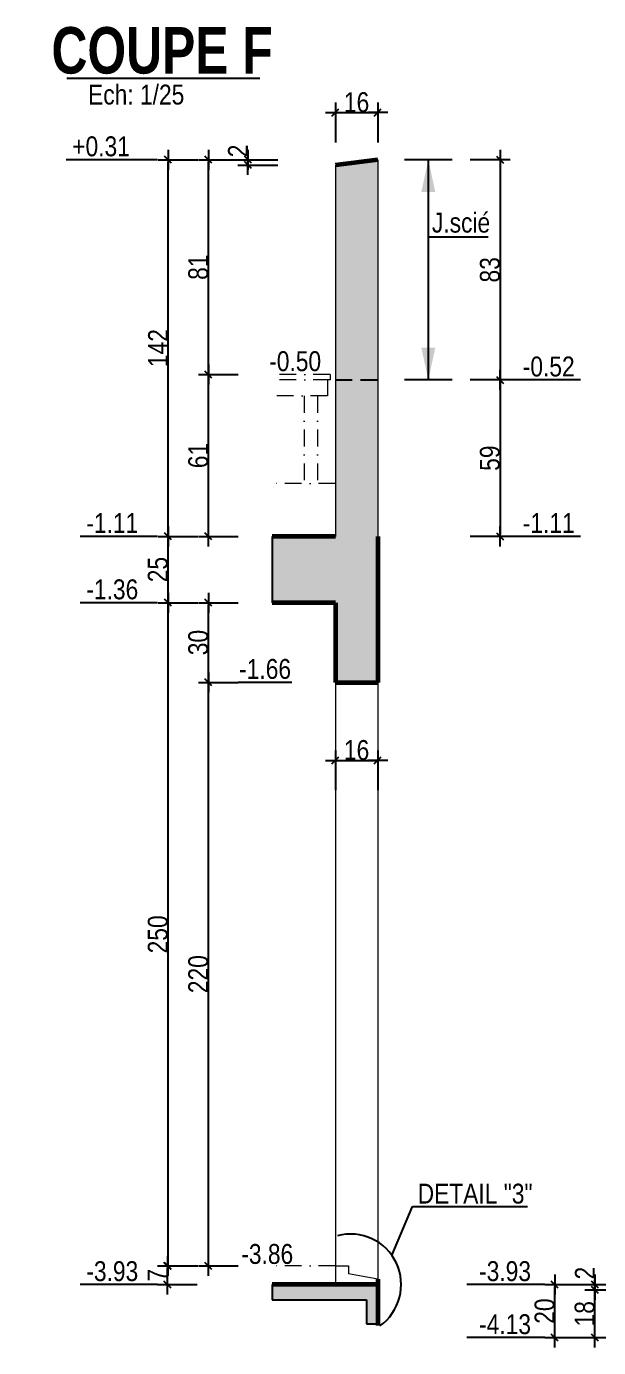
# Model space of a CAD drawing. Header units: millimetres. Extents: x 30537 to 37023, y -37354 to 0.
# Drawn here: x 35315 to 35746, y -35364 to -34368 of the extents above; entities that cross this region are included whole.
import ezdxf
from ezdxf.enums import TextEntityAlignment as Align

# ---------------------------------------------------------------- set-up
doc = ezdxf.new("R2010")
doc.units = ezdxf.units.MM
doc.linetypes.add('CACHEX2', pattern=[19.05, 12.7, -6.35])
doc.linetypes.add('TIRETPTX2', pattern=[50.8, 25.4, -12.7, 0, -12.7])
for name, color, linetype in [('01_cote_gen', 4, 'Continuous'), ('01_linteaux', 2, 'Continuous'), ('01_murs_sup', 2, 'CACHEX2'), ('01_poch_BN', 9, 'Continuous'), ('01_texte', 230, 'Continuous'), ('AA_COTES', 2, 'Continuous')]:
    doc.layers.add(name, color=color, linetype=linetype)
doc.layers.add('01_murs_coup', color=5, linetype='Continuous', lineweight=60)
doc.layers.add('01_tram_axes', color=2, linetype='TIRETPTX2', lineweight=9)
doc.styles.add('ARIAL NA', font='ARIALN.TTF')
doc.styles.add('impact', font='impact.ttf')
doc.styles.add('STYLE2', font='ARIALN.TTF')
doc.dimstyles.new('JB25', dxfattribs={"dimscale": 0.1, "dimtxt": 150, "dimasz": 15, "dimexe": 0.1, "dimexo": 0.1, "dimgap": 0.09, "dimtad": 1, "dimdec": 1, "dimlfac": 0.5, "dimdsep": 46, "dimtxsty": 'STYLE2', "dimblk1": 'BOND_G', "dimblk2": 'BOND_D', "dimsah": 1, "dimcen": 1.5, "dimdle": 0.01, "dimse1": 1, "dimse2": 1, "dimclrd": 4, "dimclre": 2, "dimclrt": 6, "dimazin": 2, "dimtfac": 2.333333, "dimtdec": 1, "dimtix": 1, "dimtmove": 2, "dimatfit": 3, "dimldrblk": 'BOND_G', "dimfxl": 1, "dimtolj": 1, "dimtzin": 0, "dimarcsym": 0})

# ---------------------------------------------------------------- blocks, each defined once
blk = doc.blocks.new('BOND_G')
at = {"layer": 'AA_COTES', "color": 0}
for p, q in [((0, -5), (0, 15)), ((5, 0), (-5, 0)), ((1.77, 1.77), (-1.77, -1.77))]:
    blk.add_line(p, q, dxfattribs=at)
blk = doc.blocks.new('BOND_D')
at = {"layer": 'AA_COTES', "color": 0}
for p, q in [((5, 0), (-5, 0)), ((-1.77, -1.77), (1.77, 1.77)), ((0, 5), (0, -15))]:
    blk.add_line(p, q, dxfattribs=at)
blk = doc.blocks.new('*D4009')
at = {"layer": '01_cote_gen', "color": 4, "lineweight": -2, "ltscale": 0.1, "transparency": 16777216}
blk.add_line((35420.99, -35314.67), (35420.99, -35303.67), dxfattribs=at)
at = {"layer": 'Defpoints', "color": 0, "ltscale": 0.1, "transparency": 16777216}
for p in [(35420.99, -35302.17), (35473.66, -35302.17), (35473.66, -35316.17)]:
    blk.add_point(p, dxfattribs=at)
at = {"layer": '01_cote_gen', "color": 4, "lineweight": -2, "ltscale": 0.1, "transparency": 16777216, "xscale": 1.5, "yscale": 1.5, "zscale": 1.5}
for name, p, rotation in [('BOND_D', (35420.99, -35302.17), 90), ('BOND_G', (35420.99, -35316.17), 270)]:
    blk.add_blockref(name, p, dxfattribs=dict(at, rotation=rotation))
at = {"layer": '01_cote_gen', "color": 6, "ltscale": 0.1, "transparency": 16777216, "insert": (35413.48, -35309.17), "char_height": 15, "attachment_point": 5, "rotation": 90, "style": 'STYLE2'}
blk.add_mtext('\\A1;7', dxfattribs=at)
blk = doc.blocks.new('*D4010')
at = {"layer": '01_cote_gen', "color": 4, "lineweight": -2, "ltscale": 0.1, "transparency": 16777216}
blk.add_line((35451.91, -34860.67), (35451.91, -34803.67), dxfattribs=at)
at = {"layer": 'Defpoints', "color": 0, "ltscale": 0.1, "transparency": 16777216}
for p in [(35451.91, -34802.17), (35521.43, -34802.17), (35521.43, -34862.17)]:
    blk.add_point(p, dxfattribs=at)
at = {"layer": '01_cote_gen', "color": 4, "lineweight": -2, "ltscale": 0.1, "transparency": 16777216, "xscale": 1.5, "yscale": 1.5, "zscale": 1.5}
for name, p, rotation in [('BOND_D', (35451.91, -34802.17), 90), ('BOND_G', (35451.91, -34862.17), 270)]:
    blk.add_blockref(name, p, dxfattribs=dict(at, rotation=rotation))
at = {"layer": '01_cote_gen', "color": 6, "ltscale": 0.1, "transparency": 16777216, "insert": (35444.25, -34832.17), "char_height": 15, "attachment_point": 5, "rotation": 90, "style": 'STYLE2'}
blk.add_mtext('\\A1;30', dxfattribs=at)
blk = doc.blocks.new('*D4011')
at = {"layer": '01_cote_gen', "color": 4, "lineweight": -2, "ltscale": 0.1, "transparency": 16777216}
blk.add_line((35421.4, -34800.67), (35421.4, -34753.67), dxfattribs=at)
at = {"layer": 'Defpoints', "color": 0, "ltscale": 0.1, "transparency": 16777216}
for p in [(35421.4, -34752.17), (35481.73, -34752.17), (35488.91, -34802.17)]:
    blk.add_point(p, dxfattribs=at)
at = {"layer": '01_cote_gen', "color": 4, "lineweight": -2, "ltscale": 0.1, "transparency": 16777216, "xscale": 1.5, "yscale": 1.5, "zscale": 1.5}
for name, p, rotation in [('BOND_D', (35421.4, -34752.17), 90), ('BOND_G', (35421.4, -34802.17), 270)]:
    blk.add_blockref(name, p, dxfattribs=dict(at, rotation=rotation))
at = {"layer": '01_cote_gen', "color": 6, "ltscale": 0.1, "transparency": 16777216, "insert": (35413.73, -34777.17), "char_height": 15, "attachment_point": 5, "rotation": 90, "style": 'STYLE2'}
blk.add_mtext('\\A1;25', dxfattribs=at)
blk = doc.blocks.new('*D4337')
at = {"layer": '01_cote_gen', "color": 4, "lineweight": -2, "ltscale": 0.1, "transparency": 16777216}
blk.add_line((35549.16, -34920.97), (35578.16, -34920.97), dxfattribs=at)
at = {"layer": 'Defpoints', "color": 0, "ltscale": 0.1, "transparency": 16777216}
for p in [(35579.66, -34920.97), (35547.66, -34937.85), (35579.66, -34937.85)]:
    blk.add_point(p, dxfattribs=at)
at = {"layer": '01_cote_gen', "color": 4, "lineweight": -2, "ltscale": 0.1, "transparency": 16777216, "xscale": 1.5, "yscale": 1.5, "zscale": 1.5, "rotation": 180}
blk.add_blockref('BOND_G', (35547.66, -34920.97), dxfattribs=at)
at = {"layer": '01_cote_gen', "color": 4, "lineweight": -2, "ltscale": 0.1, "transparency": 16777216, "xscale": 1.5, "yscale": 1.5, "zscale": 1.5}
blk.add_blockref('BOND_D', (35579.66, -34920.97), dxfattribs=at)
at = {"layer": '01_cote_gen', "color": 6, "ltscale": 0.1, "transparency": 16777216, "insert": (35563.66, -34913.3), "char_height": 15, "attachment_point": 5, "style": 'STYLE2'}
blk.add_mtext('\\A1;16', dxfattribs=at)
blk = doc.blocks.new('*D4338')
at = {"layer": '01_cote_gen', "color": 4, "lineweight": -2, "ltscale": 0.1, "transparency": 16777216}
blk.add_line((35451.91, -35300.67), (35451.91, -34863.67), dxfattribs=at)
at = {"layer": 'Defpoints', "color": 0, "ltscale": 0.1, "transparency": 16777216}
for p in [(35451.91, -34862.17), (35474.41, -34862.17), (35474.41, -35302.17)]:
    blk.add_point(p, dxfattribs=at)
at = {"layer": '01_cote_gen', "color": 4, "lineweight": -2, "ltscale": 0.1, "transparency": 16777216, "xscale": 1.5, "yscale": 1.5, "zscale": 1.5}
for name, p, rotation in [('BOND_D', (35451.91, -34862.17), 90), ('BOND_G', (35451.91, -35302.17), 270)]:
    blk.add_blockref(name, p, dxfattribs=dict(at, rotation=rotation))
at = {"layer": '01_cote_gen', "color": 6, "ltscale": 0.1, "transparency": 16777216, "insert": (35444.25, -35082.17), "char_height": 15, "attachment_point": 5, "rotation": 90, "style": 'STYLE2'}
blk.add_mtext('\\A1;220', dxfattribs=at)
blk = doc.blocks.new('*D4012')
at = {"layer": '01_cote_gen', "color": 4, "lineweight": -2, "ltscale": 0.1, "transparency": 16777216}
blk.add_line((35421.4, -35300.67), (35421.4, -34803.67), dxfattribs=at)
at = {"layer": 'Defpoints', "color": 0, "ltscale": 0.1, "transparency": 16777216}
for p in [(35421.4, -34802.17), (35482.99, -34802.17), (35473.66, -35302.17)]:
    blk.add_point(p, dxfattribs=at)
at = {"layer": '01_cote_gen', "color": 4, "lineweight": -2, "ltscale": 0.1, "transparency": 16777216, "xscale": 1.5, "yscale": 1.5, "zscale": 1.5}
for name, p, rotation in [('BOND_D', (35421.4, -34802.17), 90), ('BOND_G', (35421.4, -35302.17), 270)]:
    blk.add_blockref(name, p, dxfattribs=dict(at, rotation=rotation))
at = {"layer": '01_cote_gen', "color": 6, "ltscale": 0.1, "transparency": 16777216, "insert": (35413.73, -35052.17), "char_height": 15, "attachment_point": 5, "rotation": 90, "style": 'STYLE2'}
blk.add_mtext('\\A1;250', dxfattribs=at)
blk = doc.blocks.new('*D4013')
at = {"layer": '01_cote_gen', "color": 4, "lineweight": -2, "ltscale": 0.1, "transparency": 16777216}
blk.add_line((35421.4, -34750.67), (35421.4, -34469.67), dxfattribs=at)
at = {"layer": 'Defpoints', "color": 0, "ltscale": 0.1, "transparency": 16777216}
for p in [(35421.4, -34468.17), (35567.83, -34468.17), (35511.95, -34752.17)]:
    blk.add_point(p, dxfattribs=at)
at = {"layer": '01_cote_gen', "color": 4, "lineweight": -2, "ltscale": 0.1, "transparency": 16777216, "xscale": 1.5, "yscale": 1.5, "zscale": 1.5}
for name, p, rotation in [('BOND_D', (35421.4, -34468.17), 90), ('BOND_G', (35421.4, -34752.17), 270)]:
    blk.add_blockref(name, p, dxfattribs=dict(at, rotation=rotation))
at = {"layer": '01_cote_gen', "color": 6, "ltscale": 0.1, "transparency": 16777216, "insert": (35413.86, -34610.17), "char_height": 15, "attachment_point": 5, "rotation": 90, "style": 'STYLE2'}
blk.add_mtext('\\A1;142', dxfattribs=at)
blk = doc.blocks.new('*D4014')
at = {"layer": '01_cote_gen', "color": 4, "lineweight": -2, "ltscale": 0.1, "transparency": 16777216}
blk.add_line((35481.66, -34470.67), (35481.66, -34469.67), dxfattribs=at)
at = {"layer": 'Defpoints', "color": 0, "ltscale": 0.1, "transparency": 16777216}
for p in [(35481.66, -34468.17), (35583.17, -34468.17), (35551.17, -34472.17)]:
    blk.add_point(p, dxfattribs=at)
at = {"layer": '01_cote_gen', "color": 4, "lineweight": -2, "ltscale": 0.1, "transparency": 16777216, "xscale": 1.5, "yscale": 1.5, "zscale": 1.5}
for name, p, rotation in [('BOND_D', (35481.66, -34468.17), 90), ('BOND_G', (35481.66, -34472.17), 270)]:
    blk.add_blockref(name, p, dxfattribs=dict(at, rotation=rotation))
at = {"layer": '01_cote_gen', "color": 6, "ltscale": 0.1, "transparency": 16777216, "insert": (35474.12, -34461.51), "char_height": 15, "attachment_point": 5, "rotation": 90, "style": 'STYLE2'}
blk.add_mtext('\\A1;2', dxfattribs=at)
blk = doc.blocks.new('*D4339')
at = {"layer": '01_cote_gen', "color": 4, "lineweight": -2, "ltscale": 0.1, "transparency": 16777216}
blk.add_line((35671.95, -34469.67), (35671.95, -34632.67), dxfattribs=at)
at = {"layer": 'Defpoints', "color": 0, "ltscale": 0.1, "transparency": 16777216}
for p in [(35579.66, -34468.17), (35579.66, -34634.17), (35671.95, -34634.17)]:
    blk.add_point(p, dxfattribs=at)
at = {"layer": '01_cote_gen', "color": 4, "lineweight": -2, "ltscale": 0.1, "transparency": 16777216, "xscale": 1.5, "yscale": 1.5, "zscale": 1.5}
for name, p, rotation in [('BOND_G', (35671.95, -34468.17), 90), ('BOND_D', (35671.95, -34634.17), 270)]:
    blk.add_blockref(name, p, dxfattribs=dict(at, rotation=rotation))
at = {"layer": '01_cote_gen', "color": 6, "ltscale": 0.1, "transparency": 16777216, "insert": (35664.29, -34551.17), "char_height": 15, "attachment_point": 5, "rotation": 90, "style": 'STYLE2'}
blk.add_mtext('\\A1;83', dxfattribs=at)
blk = doc.blocks.new('*D4340')
at = {"layer": '01_cote_gen', "color": 4, "lineweight": -2, "ltscale": 0.1, "transparency": 16777216}
blk.add_line((35671.95, -34635.67), (35671.95, -34750.67), dxfattribs=at)
at = {"layer": 'Defpoints', "color": 0, "ltscale": 0.1, "transparency": 16777216}
for p in [(35579.66, -34634.17), (35547.66, -34752.17), (35671.95, -34752.17)]:
    blk.add_point(p, dxfattribs=at)
at = {"layer": '01_cote_gen', "color": 4, "lineweight": -2, "ltscale": 0.1, "transparency": 16777216, "xscale": 1.5, "yscale": 1.5, "zscale": 1.5}
for name, p, rotation in [('BOND_G', (35671.95, -34634.17), 90), ('BOND_D', (35671.95, -34752.17), 270)]:
    blk.add_blockref(name, p, dxfattribs=dict(at, rotation=rotation))
at = {"layer": '01_cote_gen', "color": 6, "ltscale": 0.1, "transparency": 16777216, "insert": (35664.29, -34693.17), "char_height": 15, "attachment_point": 5, "rotation": 90, "style": 'STYLE2'}
blk.add_mtext('\\A1;59', dxfattribs=at)
blk = doc.blocks.new('*D4015')
at = {"layer": '01_cote_gen', "color": 4, "lineweight": -2, "ltscale": 0.1, "transparency": 16777216}
blk.add_line((35451.91, -34750.67), (35451.91, -34631.67), dxfattribs=at)
at = {"layer": 'Defpoints', "color": 0, "ltscale": 0.1, "transparency": 16777216}
for p in [(33952.36, -34630.17), (35451.91, -34630.17), (35501.98, -34752.17)]:
    blk.add_point(p, dxfattribs=at)
at = {"layer": '01_cote_gen', "color": 4, "lineweight": -2, "ltscale": 0.1, "transparency": 16777216, "xscale": 1.5, "yscale": 1.5, "zscale": 1.5}
for name, p, rotation in [('BOND_D', (35451.91, -34630.17), 90), ('BOND_G', (35451.91, -34752.17), 270)]:
    blk.add_blockref(name, p, dxfattribs=dict(at, rotation=rotation))
at = {"layer": '01_cote_gen', "color": 6, "ltscale": 0.1, "transparency": 16777216, "insert": (35444.25, -34691.17), "char_height": 15, "attachment_point": 5, "rotation": 90, "style": 'STYLE2'}
blk.add_mtext('\\A1;61', dxfattribs=at)
blk = doc.blocks.new('*D4016')
at = {"layer": '01_cote_gen', "color": 4, "lineweight": -2, "ltscale": 0.1, "transparency": 16777216}
blk.add_line((35451.91, -34628.67), (35451.91, -34469.67), dxfattribs=at)
at = {"layer": 'Defpoints', "color": 0, "ltscale": 0.1, "transparency": 16777216}
for p in [(35444.32, -34468.17), (35451.91, -34468.17), (35459.41, -34630.17)]:
    blk.add_point(p, dxfattribs=at)
at = {"layer": '01_cote_gen', "color": 4, "lineweight": -2, "ltscale": 0.1, "transparency": 16777216, "xscale": 1.5, "yscale": 1.5, "zscale": 1.5}
for name, p, rotation in [('BOND_D', (35451.91, -34468.17), 90), ('BOND_G', (35451.91, -34630.17), 270)]:
    blk.add_blockref(name, p, dxfattribs=dict(at, rotation=rotation))
at = {"layer": '01_cote_gen', "color": 6, "ltscale": 0.1, "transparency": 16777216, "insert": (35444.25, -34549.17), "char_height": 15, "attachment_point": 5, "rotation": 90, "style": 'STYLE2'}
blk.add_mtext('\\A1;81', dxfattribs=at)
blk = doc.blocks.new('*D4341')
at = {"layer": '01_cote_gen', "color": 4, "lineweight": -2, "ltscale": 0.1, "transparency": 16777216}
blk.add_line((35549.16, -34432.56), (35578.16, -34432.56), dxfattribs=at)
at = {"layer": 'Defpoints', "color": 0, "ltscale": 0.1, "transparency": 16777216}
for p in [(35579.66, -34432.56), (35547.66, -34472.17), (35579.66, -34472.17)]:
    blk.add_point(p, dxfattribs=at)
at = {"layer": '01_cote_gen', "color": 4, "lineweight": -2, "ltscale": 0.1, "transparency": 16777216, "xscale": 1.5, "yscale": 1.5, "zscale": 1.5, "rotation": 180}
blk.add_blockref('BOND_G', (35547.66, -34432.56), dxfattribs=at)
at = {"layer": '01_cote_gen', "color": 4, "lineweight": -2, "ltscale": 0.1, "transparency": 16777216, "xscale": 1.5, "yscale": 1.5, "zscale": 1.5}
blk.add_blockref('BOND_D', (35579.66, -34432.56), dxfattribs=at)
at = {"layer": '01_cote_gen', "color": 6, "ltscale": 0.1, "transparency": 16777216, "insert": (35563.66, -34424.89), "char_height": 15, "attachment_point": 5, "style": 'STYLE2'}
blk.add_mtext('\\A1;16', dxfattribs=at)
blk = doc.blocks.new('*D4342')
at = {"layer": '01_cote_gen', "color": 4, "lineweight": -2, "ltscale": 0.1, "transparency": 16777216}
blk.add_line((35743.43, -35354.68), (35743.43, -35321.68), dxfattribs=at)
at = {"layer": 'Defpoints', "color": 0, "ltscale": 0.1, "transparency": 16777216}
for p in [(35743.43, -35320.18), (35808.76, -35320.18), (35808.76, -35356.18)]:
    blk.add_point(p, dxfattribs=at)
at = {"layer": '01_cote_gen', "color": 4, "lineweight": -2, "ltscale": 0.1, "transparency": 16777216, "xscale": 1.5, "yscale": 1.5, "zscale": 1.5}
for name, p, rotation in [('BOND_D', (35743.43, -35320.18), 90), ('BOND_G', (35743.43, -35356.18), 270)]:
    blk.add_blockref(name, p, dxfattribs=dict(at, rotation=rotation))
at = {"layer": '01_cote_gen', "color": 6, "ltscale": 0.1, "transparency": 16777216, "insert": (35735.76, -35338.18), "char_height": 15, "attachment_point": 5, "rotation": 90, "style": 'STYLE2'}
blk.add_mtext('\\A1;18', dxfattribs=at)
blk = doc.blocks.new('*D4343')
at = {"layer": '01_cote_gen', "color": 4, "lineweight": -2, "ltscale": 0.1, "transparency": 16777216}
blk.add_line((35743.43, -35318.68), (35743.43, -35317.68), dxfattribs=at)
at = {"layer": 'Defpoints', "color": 0, "ltscale": 0.1, "transparency": 16777216}
for p in [(35743.43, -35316.18), (36260.93, -35316.18), (35765.93, -35320.18)]:
    blk.add_point(p, dxfattribs=at)
at = {"layer": '01_cote_gen', "color": 4, "lineweight": -2, "ltscale": 0.1, "transparency": 16777216, "xscale": 1.5, "yscale": 1.5, "zscale": 1.5}
for name, p, rotation in [('BOND_D', (35743.43, -35316.18), 90), ('BOND_G', (35743.43, -35320.18), 270)]:
    blk.add_blockref(name, p, dxfattribs=dict(at, rotation=rotation))
at = {"layer": '01_cote_gen', "color": 6, "ltscale": 0.1, "transparency": 16777216, "insert": (35735.89, -35307.54), "char_height": 15, "attachment_point": 5, "rotation": 90, "style": 'STYLE2'}
blk.add_mtext('\\A1;2', dxfattribs=at)
blk = doc.blocks.new('*D4017')
at = {"layer": '01_cote_gen', "color": 4, "lineweight": -2, "ltscale": 0.1, "transparency": 16777216}
blk.add_line((35713.2, -35354.68), (35713.2, -35317.68), dxfattribs=at)
at = {"layer": 'Defpoints', "color": 0, "ltscale": 0.1, "transparency": 16777216}
for p in [(35713.2, -35316.18), (35765.93, -35316.18), (35765.93, -35356.18)]:
    blk.add_point(p, dxfattribs=at)
at = {"layer": '01_cote_gen', "color": 4, "lineweight": -2, "ltscale": 0.1, "transparency": 16777216, "xscale": 1.5, "yscale": 1.5, "zscale": 1.5}
for name, p, rotation in [('BOND_D', (35713.2, -35316.18), 90), ('BOND_G', (35713.2, -35356.18), 270)]:
    blk.add_blockref(name, p, dxfattribs=dict(at, rotation=rotation))
at = {"layer": '01_cote_gen', "color": 6, "ltscale": 0.1, "transparency": 16777216, "insert": (35705.53, -35336.18), "char_height": 15, "attachment_point": 5, "rotation": 90, "style": 'STYLE2'}
blk.add_mtext('\\A1;20', dxfattribs=at)

msp = doc.modelspace()

# ---------------------------------------------------------------- hatches: boundary and pattern name
at = {"layer": '01_poch_BN', "ltscale": 0.1}
h = msp.add_hatch(color=256, dxfattribs=at)
h.dxf.hatch_style = 1
h.paths.add_polyline_path([(35579.66, -34752.17), (35579.66, -34634.17), (35547.66, -34634.17), (35547.66, -34752.17), (35499.9, -34752.17), (35499.9, -34802.17), (35547.66, -34802.17), (35547.66, -34862.17), (35583.66, -34862.17), (35579.66, -34862.17)])
h.paths.add_polyline_path([(35579.66, -34468.17), (35547.66, -34472.17), (35547.66, -34634.17), (35579.66, -34634.17)])
h = msp.add_hatch(color=256, dxfattribs=at)
h.dxf.hatch_style = 1
h.paths.add_polyline_path([(35579.66, -35316.17), (35499.9, -35316.17), (35499.9, -35327.6), (35571.13, -35327.6), (35571.13, -35345.89), (35579.66, -35345.89)])

# ---------------------------------------------------------------- linework, layer by layer
at = {"layer": '01_linteaux', "lineweight": 0}
for p, q in [((35547.66, -34862.17), (35547.66, -35266.17)), ((35579.66, -34862.17), (35579.66, -35306.17)), ((35547.66, -35263.12), (35547.66, -35302.17)), ((35579.66, -35263.12), (35579.66, -35312.17))]:
    msp.add_line(p, q, dxfattribs=at)
at = {"layer": '01_murs_coup'}
for p, q in [((35579.66, -34468.17), (35547.66, -34472.17)), ((35547.66, -34752.17), (35499.9, -34752.17)), ((35579.66, -34752.17), (35579.66, -34862.17)), ((35547.66, -34802.17), (35499.9, -34802.17)), ((35547.66, -34802.17), (35547.66, -34862.17)), ((35547.66, -34862.17), (35579.66, -34862.17)), ((35579.66, -35316.17), (35499.9, -35316.17)), ((35579.66, -35312.17), (35579.66, -35347.02))]:
    msp.add_line(p, q, dxfattribs=at)
at = {"layer": '01_murs_coup', "linetype": 'Continuous', "lineweight": 0}
for p, q in [((35579.66, -34468.17), (35579.66, -34762.21)), ((35547.66, -34472.17), (35547.66, -34752.17)), ((35547.66, -35302.17), (35557.66, -35302.17)), ((35547.66, -35302.17), (35547.66, -35316.17)), ((35557.66, -35302.17), (35557.66, -35308.17)), ((35579.66, -35312.17), (35557.66, -35308.17))]:
    msp.add_line(p, q, dxfattribs=at)
at = {"layer": '01_murs_sup'}
msp.add_line((35547.66, -34634.17), (35579.66, -34634.17), dxfattribs=at)
at = {"layer": '01_poch_BN', "ltscale": 0.1}
for p, q in [((35499.9, -34752.17), (35499.9, -34802.17)), ((35499.9, -35316.17), (35499.9, -35327.6)), ((35499.9, -35327.6), (35571.13, -35327.6)), ((35571.13, -35327.6), (35571.13, -35345.89)), ((35571.13, -35345.89), (35579.66, -35345.89))]:
    msp.add_line(p, q, dxfattribs=at)
at = {"layer": '01_texte'}
for p, q in [((35345.11, -34406.78), (35490.71, -34406.78)), ((35413.49, -34468.17), (35344.53, -34468.17)), ((35635.81, -34468.17), (35599.73, -34468.17)), ((35617.77, -34468.17), (35617.77, -34634.17)), ((35617.77, -34526.19), (35662.97, -34526.19)), ((35635.81, -34634.17), (35599.73, -34634.17)), ((35732.6, -34634.17), (35679.45, -34634.17)), ((35413.49, -34752.17), (35355.17, -34752.17)), ((35732.6, -34752.17), (35679.45, -34752.17)), ((35413.49, -34802.17), (35355.17, -34802.17)), ((35514.81, -34862.17), (35474.41, -34862.17)), ((35590.28, -35294.19), (35605.93, -35257.28)), ((35605.93, -35257.28), (35692.65, -35257.28)), ((35413.49, -35316.17), (35355.17, -35316.17)), ((35705.7, -35316.18), (35646.87, -35316.18)), ((35705.7, -35356.18), (35646.87, -35356.18))]:
    msp.add_line(p, q, dxfattribs=at)
msp.add_arc((35559.18, -35316.2), 38.11, 305.26313, 105.21393, dxfattribs=at)
for points in [[(35617.77, -34468.17), (35612.52, -34492.41), (35617.77, -34492.41)], [(35617.77, -34468.17), (35623.02, -34492.41), (35617.77, -34492.41)], [(35617.77, -34634.17), (35612.52, -34609.94), (35617.77, -34609.94)], [(35617.77, -34634.17), (35623.02, -34609.94), (35617.77, -34609.94)]]:
    msp.add_solid(points, dxfattribs=at)
at = {"layer": '01_tram_axes', "ltscale": 0.5}
for p, q in [((35543.66, -34630.17), (35499.9, -34630.17)), ((35543.66, -34630.17), (35543.66, -34634.17)), ((35543.66, -34634.17), (35499.9, -34634.17)), ((35541.66, -34634.17), (35541.66, -34646.17)), ((35541.66, -34646.17), (35499.9, -34646.17)), ((35524.09, -34646.17), (35524.09, -34712.17)), ((35534.09, -34646.17), (35534.09, -34712.17)), ((35547.66, -34712.17), (35499.9, -34712.17)), ((35547.66, -35302.17), (35499.9, -35302.17))]:
    msp.add_line(p, q, dxfattribs=at)

# ---------------------------------------------------------------- texts
at = {"layer": '01_texte', "style": 'impact'}
msp.add_text('COUPE F', height=35, dxfattribs=at).set_placement((35416.92, -34385.68), align=Align.MIDDLE)
at = {"layer": '01_texte'}
for s, style, p in [('Ech: 1/25', 'STYLE2', (35361.07, -34426.56)), ('+0.31', 'ARIAL NA', (35349.12, -34465.56)), ('J.scié', 'ARIAL NA', (35620.51, -34523.1)), ('-0.50', 'ARIAL NA', (35497.73, -34627.56)), ('-0.52', 'ARIAL NA', (35689.02, -34631.56)), ('-1.11', 'ARIAL NA', (35359.76, -34749.56)), ('-1.11', 'ARIAL NA', (35689.02, -34749.56)), ('-1.36', 'ARIAL NA', (35359.76, -34799.56)), ('-1.66', 'ARIAL NA', (35475.04, -34859.56)), ('DETAIL "3"', 'ARIAL NA', (35609.74, -35255.12)), ('-3.86', 'ARIAL NA', (35476.68, -35300.6)), ('-3.93', 'ARIAL NA', (35359.76, -35313.56)), ('-3.93', 'ARIAL NA', (35656.08, -35313.56)), ('-4.13', 'ARIAL NA', (35656.08, -35353.56))]:
    msp.add_text(s, height=15, dxfattribs=dict(at, style=style)).set_placement(p)

# ---------------------------------------------------------------- dimensions: what is measured, and where the dimension line sits
at = {"layer": '01_cote_gen', "ltscale": 0.1}
for base, p1, p2, picture, middle in [((35579.66, -34432.56), (35547.66, -34472.17), (35579.66, -34472.17), '*D4341', (35563.66, -34424.89)), ((35579.66, -34920.97), (35547.66, -34937.85), (35579.66, -34937.85), '*D4337', (35563.66, -34913.3))]:
    dim = msp.add_linear_dim(base=base, p1=p1, p2=p2, dimstyle='JB25', dxfattribs=at)
    dim.commit()
    dim.dimension.update_dxf_attribs({"geometry": picture, "text_midpoint": middle})
for base, p1, p2, picture, middle in [((35421.4, -34468.17), (35511.95, -34752.17), (35567.83, -34468.17), '*D4013', (35413.86, -34610.17)), ((35451.91, -34468.17), (35459.41, -34630.17), (35444.32, -34468.17), '*D4016', (35444.25, -34549.17)), ((35671.95, -34634.17), (35579.66, -34468.17), (35579.66, -34634.17), '*D4339', (35664.29, -34551.17)), ((35451.91, -34630.17), (35501.98, -34752.17), (33952.36, -34630.17), '*D4015', (35444.25, -34691.17)), ((35671.95, -34752.17), (35579.66, -34634.17), (35547.66, -34752.17), '*D4340', (35664.29, -34693.17)), ((35421.4, -34752.17), (35488.91, -34802.17), (35481.73, -34752.17), '*D4011', (35413.73, -34777.17)), ((35421.4, -34802.17), (35473.66, -35302.17), (35482.99, -34802.17), '*D4012', (35413.73, -35052.17)), ((35451.91, -34802.17), (35521.43, -34862.17), (35521.43, -34802.17), '*D4010', (35444.25, -34832.17)), ((35451.91, -34862.17), (35474.41, -35302.17), (35474.41, -34862.17), '*D4338', (35444.25, -35082.17)), ((35420.99, -35302.17), (35473.66, -35316.17), (35473.66, -35302.17), '*D4009', (35413.48, -35309.17)), ((35713.2, -35316.18), (35765.93, -35356.18), (35765.93, -35316.18), '*D4017', (35705.53, -35336.18)), ((35743.43, -35320.18), (35808.76, -35356.18), (35808.76, -35320.18), '*D4342', (35735.76, -35338.18))]:
    dim = msp.add_linear_dim(base=base, p1=p1, p2=p2, angle=90, dimstyle='JB25', dxfattribs=at)
    dim.commit()
    dim.dimension.update_dxf_attribs({"geometry": picture, "text_midpoint": middle})
for base, p1, p2, picture, middle in [((35481.66, -34468.17), (35551.17, -34472.17), (35583.17, -34468.17), '*D4014', (35474.12, -34461.51)), ((35743.43, -35316.18), (35765.93, -35320.18), (36260.93, -35316.18), '*D4343', (35735.89, -35307.54))]:
    dim = msp.add_linear_dim(base=base, p1=p1, p2=p2, angle=90, dimstyle='JB25', dxfattribs=at)
    dim.commit()
    dim.dimension.update_dxf_attribs({"geometry": picture, "text_midpoint": middle, "dimtype": 160})

doc.saveas('drawing.dxf')
